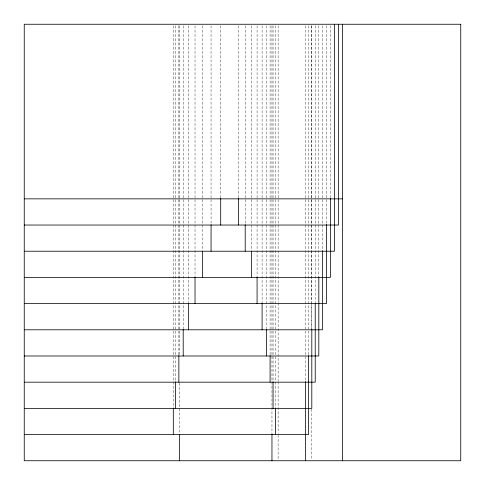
<?xml version="1.0" encoding="UTF-8"?>
<svg xmlns="http://www.w3.org/2000/svg" width="485" height="485" viewBox="0 0 485 485"><rect width="100%" height="100%" fill="white"/><g stroke="black" fill="none" stroke-linecap="round" stroke-linejoin="round"><path stroke-width="0.36" stroke-dasharray="2.42 1.82" d="M330.37 25.766L330.37 197.51M326.411 25.766L326.411 223.761M322.549 25.766L322.549 250.618M318.815 25.766L318.815 276.462M315.226 25.766L315.226 302.725M311.807 25.766L311.807 328.818M311.734 25.772L311.734 250.078M311.734 250.836L311.734 302.367M311.734 303.125L311.734 328.891M311.734 409.219L311.734 459.228M308.581 25.766L308.581 355.335M305.556 25.766L305.556 381.568M278.129 25.772L278.129 250.078M278.129 250.836L278.129 302.367M278.129 303.125L278.129 381.18M278.129 381.938L278.129 433.469M278.129 434.984L278.129 459.228M275.365 25.766L275.365 407.612M273.055 25.766L273.055 381.422M271.958 25.766L271.958 433.802M270.09 25.766L270.09 355.232M266.435 25.766L266.435 328.721M262.094 25.766L262.094 302.852M257.074 25.766L257.074 276.662M251.424 25.766L251.424 250.472M245.204 25.766L245.204 224.282M238.505 25.766L238.505 198.523M220.699 25.766L220.699 198.523M211.06 25.766L211.06 224.282M202.512 25.766L202.512 250.472M195.031 25.766L195.031 276.662M188.598 25.766L188.598 302.852M183.209 25.766L183.209 328.721M179.359 25.766L179.359 355.414M179.359 383.077L179.359 433.802M178.862 25.766L178.862 355.232M175.558 25.766L175.558 381.422M173.309 25.766L173.309 407.612"/><path stroke-width="0.73" d="M24.25 198.85L342.598 198.85M24.25 225.04L338.488 225.04L338.488 24.256M24.25 251.23L334.401 251.23L334.401 24.256M24.25 277.42L330.37 277.42L330.37 198.268M24.25 303.61L326.411 303.61L326.411 224.519M24.25 329.8L322.549 329.8L322.549 250.618M24.25 355.99L318.815 355.99L318.815 276.856M24.25 382.18L315.226 382.18L315.226 303.483M24.25 408.37L311.807 408.37L311.807 329.206M24.25 434.56L308.581 434.56L308.581 355.826M342.598 24.256L342.598 460.744M305.556 381.568L305.556 460.744M275.365 408.061L275.365 434.56M273.055 381.853L273.055 408.37M271.958 434.227L271.958 460.744M270.09 355.693L270.09 382.18M266.435 329.479L266.435 355.99M262.094 303.331L262.094 329.8M257.074 277.111L257.074 303.61M251.424 250.969L251.424 277.42M245.204 224.749L245.204 251.23M238.505 198.523L238.505 225.04M220.699 198.523L220.699 225.04M211.06 224.749L211.06 251.23M202.512 250.969L202.512 277.42M195.031 277.111L195.031 303.61M188.598 303.331L188.598 329.8M183.209 329.479L183.209 355.99M179.359 434.227L179.359 460.744M178.862 355.693L178.862 382.18M175.558 381.853L175.558 408.37M173.309 408.061L173.309 434.56M460.744 24.256L24.25 24.256L24.25 460.744L460.744 460.744L460.744 24.256"/></g></svg>
